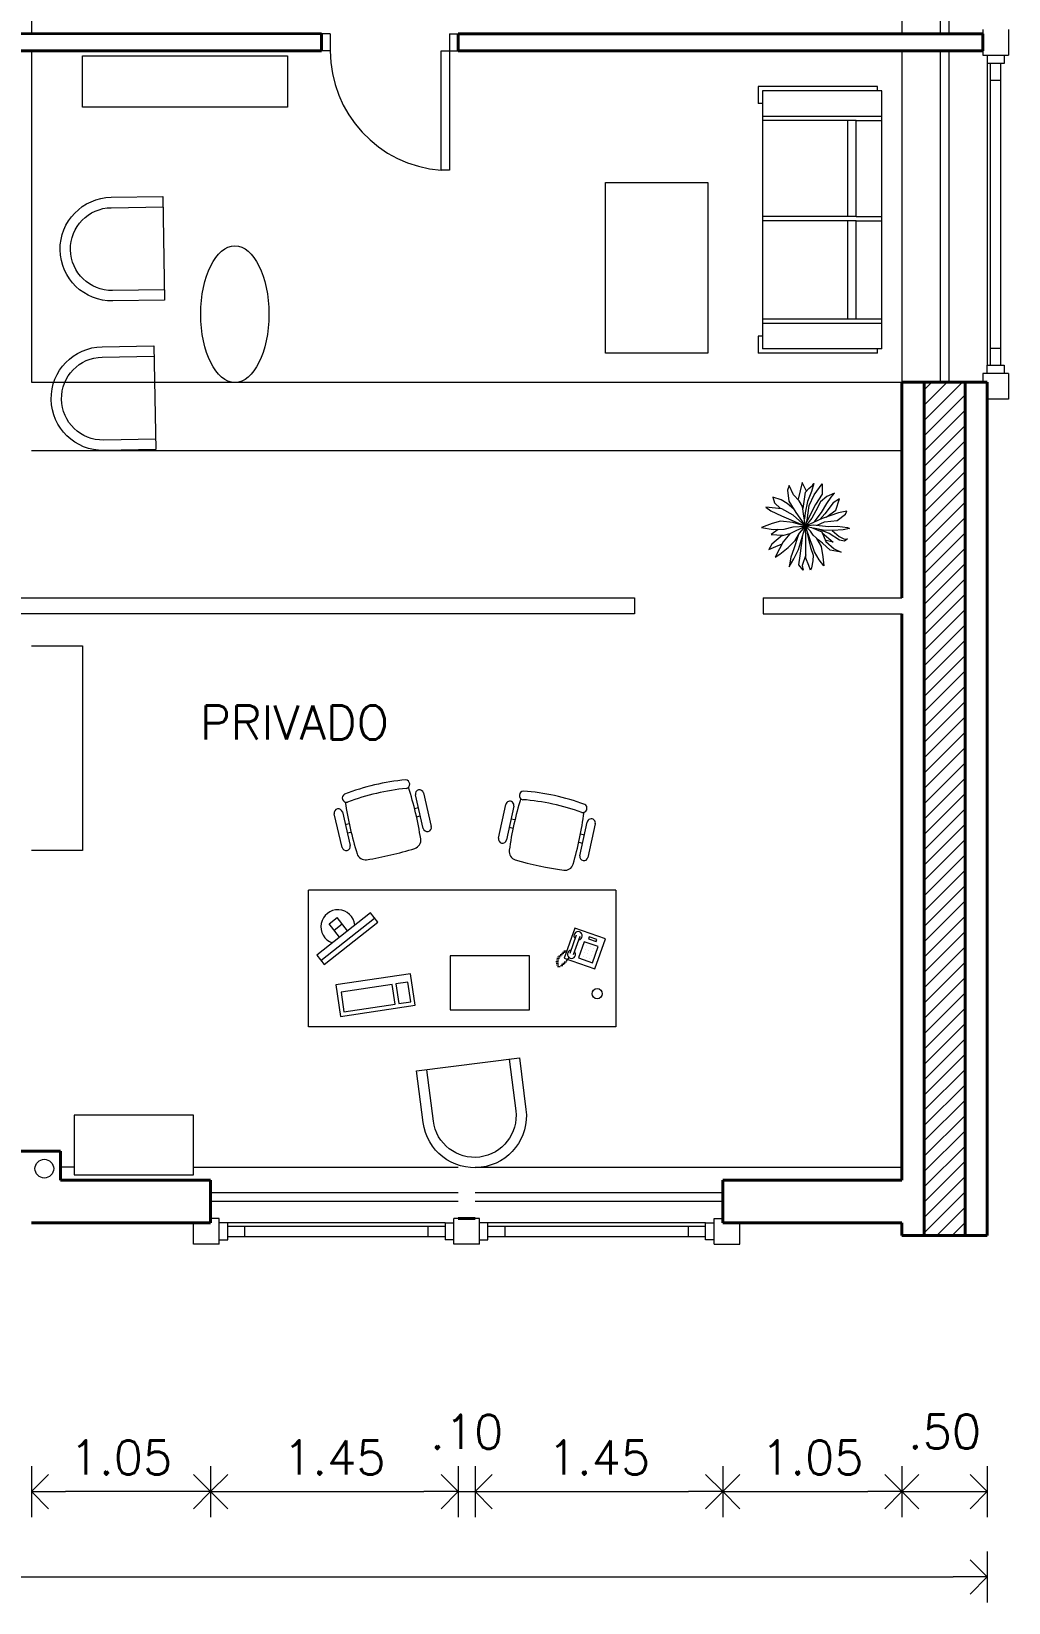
# Model space of a CAD drawing. Extents: x 1018 to 1366, y -109 to 186.
# Drawn here: x 1340.96 to 1346.69, y 111.71 to 120.91 of the extents above; entities that cross this region are included whole.
import ezdxf

# ---------------------------------------------------------------- set-up
doc = ezdxf.new("R2010")
doc.units = 0
doc.header["$LTSCALE"] = 0.5
doc.layers.get('0').update_dxf_attribs({"linetype": 'CONTINUOUS'})
doc.layers.get('Defpoints').update_dxf_attribs({"linetype": 'CONTINUOUS'})
for name, color, linetype, lineweight in [('Acotaciones', 9, 'CONTINUOUS', 9), ('Carpintería', 55, 'CONTINUOUS', 20), ('Detalles .05', 243, 'CONTINUOUS', 5), ('Detalles 01', 8, 'CONTINUOUS', 9), ('Equipamiento movil', 33, 'CONTINUOUS', 9), ('Muros corte', 7, 'CONTINUOUS', 40), ('Punta 02', 11, 'CONTINUOUS', 20), ('Tratamiento pisos', 251, 'CONTINUOUS', 9), ('Vidrios', 147, 'CONTINUOUS', 13)]:
    doc.layers.add(name, color=color, linetype=linetype, lineweight=lineweight)
doc.styles.add('Texto 2 mm', font='simplex.shx', dxfattribs={"height": 0.2})
doc.dimstyles.new('Primera línea', dxfattribs={"dimscale": 0, "dimtxt": 0.2, "dimasz": 0.2, "dimexe": 0.15, "dimexo": 0, "dimgap": 0.1, "dimtad": 1, "dimzin": 4, "dimdsep": 46, "dimtxsty": 'Texto 2 mm', "dimblk": 'OPEN90', "dimcen": 2.5, "dimclrd": 256, "dimclre": 256, "dimclrt": 256, "dimadec": 0, "dimazin": 0, "dimtfac": 1, "dimtmove": 2, "dimatfit": 3, "dimldrblk": 'OPEN90', "dimfxl": 1, "dimtolj": 1, "dimtzin": 0, "dimlwd": -1, "dimlwe": -1, "dimarcsym": 0})
doc.dimstyles.new('Segunda línea', dxfattribs={"dimscale": 0, "dimtxt": 0.2, "dimasz": 0.2, "dimexe": 0.15, "dimexo": 0.5, "dimgap": 0.1, "dimtad": 1, "dimzin": 4, "dimdsep": 46, "dimtxsty": 'Texto 2 mm', "dimblk": 'OPEN90', "dimcen": 2.5, "dimclrd": 256, "dimclre": 256, "dimclrt": 256, "dimadec": 0, "dimazin": 0, "dimtfac": 1, "dimtmove": 2, "dimatfit": 3, "dimldrblk": 'OPEN90', "dimfxl": 1, "dimtolj": 1, "dimtzin": 0, "dimlwd": -1, "dimlwe": -1, "dimarcsym": 0})

# ---------------------------------------------------------------- blocks, each defined once
blk = doc.blocks.new('_Open90')
at = {"color": 0, "linetype": 'ByBlock', "lineweight": -2}
for p, q in [((-0.5, 0.5), (0, 0)), ((0, 0), (-1, 0)), ((0, 0), (-0.5, -0.5))]:
    blk.add_line(p, q, dxfattribs=at)
blk = doc.blocks.new('*D261')
at = {"layer": 'Acotaciones', "transparency": 16777216}
for p, q in [((1342.013, 112.5065), (1342.013, 112.2065)), ((1343.463, 112.5065), (1343.463, 112.2065)), ((1342.213, 112.3565), (1343.263, 112.3565))]:
    blk.add_line(p, q, dxfattribs=at)
at = {"layer": 'Defpoints', "color": 0, "transparency": 16777216}
for p in [(1342.013, 112.5065), (1343.463, 112.5065), (1343.463, 112.3565)]:
    blk.add_point(p, dxfattribs=at)
at = {"layer": 'Acotaciones', "transparency": 16777216, "xscale": 0.2, "yscale": 0.2, "zscale": 0.2, "rotation": 180}
blk.add_blockref('_Open90', (1342.013, 112.3565), dxfattribs=at)
at = {"layer": 'Acotaciones', "transparency": 16777216, "xscale": 0.2, "yscale": 0.2, "zscale": 0.2}
blk.add_blockref('_Open90', (1343.463, 112.3565), dxfattribs=at)
at = {"layer": 'Acotaciones', "transparency": 16777216, "insert": (1342.738, 112.5565), "char_height": 0.2, "attachment_point": 5, "style": 'Texto 2 mm'}
blk.add_mtext('\\A1;1.45', dxfattribs=at)
blk = doc.blocks.new('*D262')
at = {"layer": 'Acotaciones', "transparency": 16777216}
for p, q in [((1343.563, 112.5065), (1343.563, 112.2065)), ((1345.013, 112.5065), (1345.013, 112.2065)), ((1343.763, 112.3565), (1344.813, 112.3565))]:
    blk.add_line(p, q, dxfattribs=at)
at = {"layer": 'Defpoints', "color": 0, "transparency": 16777216}
for p in [(1343.563, 112.5065), (1345.013, 112.5065), (1345.013, 112.3565)]:
    blk.add_point(p, dxfattribs=at)
at = {"layer": 'Acotaciones', "transparency": 16777216, "xscale": 0.2, "yscale": 0.2, "zscale": 0.2, "rotation": 180}
blk.add_blockref('_Open90', (1343.563, 112.3565), dxfattribs=at)
at = {"layer": 'Acotaciones', "transparency": 16777216, "xscale": 0.2, "yscale": 0.2, "zscale": 0.2}
blk.add_blockref('_Open90', (1345.013, 112.3565), dxfattribs=at)
at = {"layer": 'Acotaciones', "transparency": 16777216, "insert": (1344.288, 112.5565), "char_height": 0.2, "attachment_point": 5, "style": 'Texto 2 mm'}
blk.add_mtext('\\A1;1.45', dxfattribs=at)
blk = doc.blocks.new('*D263')
at = {"layer": 'Acotaciones', "transparency": 16777216}
for p, q in [((1345.013, 112.5065), (1345.013, 112.2065)), ((1346.063, 112.5065), (1346.063, 112.2065)), ((1345.213, 112.3565), (1345.863, 112.3565))]:
    blk.add_line(p, q, dxfattribs=at)
at = {"layer": 'Defpoints', "color": 0, "transparency": 16777216}
for p in [(1345.013, 112.5065), (1346.063, 112.5065), (1346.063, 112.3565)]:
    blk.add_point(p, dxfattribs=at)
at = {"layer": 'Acotaciones', "transparency": 16777216, "xscale": 0.2, "yscale": 0.2, "zscale": 0.2, "rotation": 180}
blk.add_blockref('_Open90', (1345.013, 112.3565), dxfattribs=at)
at = {"layer": 'Acotaciones', "transparency": 16777216, "xscale": 0.2, "yscale": 0.2, "zscale": 0.2}
blk.add_blockref('_Open90', (1346.063, 112.3565), dxfattribs=at)
at = {"layer": 'Acotaciones', "transparency": 16777216, "insert": (1345.538, 112.5565), "char_height": 0.2, "attachment_point": 5, "style": 'Texto 2 mm'}
blk.add_mtext('\\A1;1.05', dxfattribs=at)
blk = doc.blocks.new('*D264')
at = {"layer": 'Acotaciones', "transparency": 16777216}
for p, q in [((1318.363, 112.0065), (1318.363, 111.7065)), ((1346.563, 112.0065), (1346.563, 111.7065)), ((1318.563, 111.8565), (1346.363, 111.8565))]:
    blk.add_line(p, q, dxfattribs=at)
at = {"layer": 'Defpoints', "color": 0, "transparency": 16777216}
for p in [(1318.363, 112.5065), (1346.563, 112.5065), (1346.563, 111.8565)]:
    blk.add_point(p, dxfattribs=at)
at = {"layer": 'Acotaciones', "transparency": 16777216, "xscale": 0.2, "yscale": 0.2, "zscale": 0.2, "rotation": 180}
blk.add_blockref('_Open90', (1318.363, 111.8565), dxfattribs=at)
at = {"layer": 'Acotaciones', "transparency": 16777216, "xscale": 0.2, "yscale": 0.2, "zscale": 0.2}
blk.add_blockref('_Open90', (1346.563, 111.8565), dxfattribs=at)
at = {"layer": 'Acotaciones', "transparency": 16777216, "insert": (1332.463, 112.0565), "char_height": 0.2, "attachment_point": 5, "style": 'Texto 2 mm'}
blk.add_mtext('\\A1;28.20', dxfattribs=at)
blk = doc.blocks.new('*D266')
at = {"layer": 'Acotaciones', "transparency": 16777216}
for p, q in [((1340.963, 112.5065), (1340.963, 112.2065)), ((1342.013, 112.5065), (1342.013, 112.2065)), ((1341.813, 112.3565), (1341.163, 112.3565))]:
    blk.add_line(p, q, dxfattribs=at)
at = {"layer": 'Defpoints', "color": 0, "transparency": 16777216}
for p in [(1340.963, 112.5065), (1342.013, 112.5065), (1340.963, 112.3565)]:
    blk.add_point(p, dxfattribs=at)
at = {"layer": 'Acotaciones', "transparency": 16777216, "xscale": 0.2, "yscale": 0.2, "zscale": 0.2, "rotation": 180}
blk.add_blockref('_Open90', (1340.963, 112.3565), dxfattribs=at)
at = {"layer": 'Acotaciones', "transparency": 16777216, "xscale": 0.2, "yscale": 0.2, "zscale": 0.2}
blk.add_blockref('_Open90', (1342.013, 112.3565), dxfattribs=at)
at = {"layer": 'Acotaciones', "transparency": 16777216, "insert": (1341.488, 112.5565), "char_height": 0.2, "attachment_point": 5, "style": 'Texto 2 mm'}
blk.add_mtext('\\A1;1.05', dxfattribs=at)
blk = doc.blocks.new('Silla 2')
for p, q in [((15, 15), (0, 15)), ((0, 15), (0, -15)), ((15, 12), (0, 12)), ((0, -12), (15, -12)), ((0, -15), (15, -15))]:
    blk.add_line(p, q)
for radius in [15, 12]:
    blk.add_arc((15, 0), radius, 270, 90)
blk = doc.blocks.new('Treei')
for p, q in [((-2.15, 4.1), (-3.71, 4.62)), ((-3.71, 4.62), (-3.16, 3.73)), ((-1.6, 5.41), (-2.01, 5.58)), ((-2.01, 5.58), (-1.8, 4.47)), ((-1.8, 4.47), (-1.02, 2.25)), ((-0.75, 4.27), (-1.6, 5.41)), ((0.01, 4.32), (0.22, 5.68)), ((0.06, 3.09), (0.01, 4.32)), ((0.22, 5.68), (0.34, 5.97)), ((0.34, 5.97), (0.52, 5.11)), ((0.52, 5.11), (0.61, 3.71)), ((0.61, 3.58), (1.42, 4.57)), ((1.92, 4.62), (1.05, 3.19)), ((1.42, 4.57), (1.81, 5.28)), ((1.81, 5.28), (1.78, 5.7)), ((1.78, 5.7), (2.06, 5.28)), ((2.06, 5.28), (1.92, 4.62)), ((3.12, 3.85), (3.58, 4.84)), ((3.58, 4.84), (3.3, 3.31)), ((-5.76, 2.23), (-4.31, 2.25)), ((-4.26, 1.14), (-5.76, 2.23)), ((-3.94, 3.46), (-4.45, 3.93)), ((-4.45, 3.93), (-4.03, 2.89)), ((-4.31, 2.25), (-2.93, 1.32)), ((-4.03, 2.89), (-3.28, 2.03)), ((-3.05, 2.89), (-3.94, 3.46)), ((-3.16, 3.73), (-1.67, 2.62)), ((-1.83, 2.15), (-3.05, 2.89)), ((-1.21, 2.79), (-2.15, 4.1)), ((-0.51, 1.14), (-1.83, 2.15)), ((-1.67, 2.62), (-0.88, 1.91)), ((-1.02, 2.25), (0.03, -0.03)), ((-0.56, 2.57), (-0.75, 4.27)), ((-0.11, 1.56), (-0.56, 2.57)), ((-0.17, 1), (0.06, 3.09)), ((0.2, 0.77), (0.8, 2.18)), ((0.57, 2.38), (0.31, 1.05)), ((1.05, 3.19), (0.44, 1.74)), ((0.61, 3.71), (0.57, 2.38)), ((0.8, 2.18), (2.11, 2.72)), ((0.96, 2.25), (2.2, 3.73)), ((2.2, 3.73), (1.92, 2.62)), ((2.36, 2.28), (1.99, 1.81)), ((2.11, 2.72), (3.12, 3.85)), ((3.3, 3.31), (2.36, 2.28)), ((2.82, 2.08), (4.22, 2.33)), ((4.22, 2.33), (5.46, 2.47)), ((5.46, 2.47), (4.64, 1.81)), ((-4.76, 0.09), (-5.92, -0.48)), ((-5.51, 0.92), (-5.8, 1.09)), ((-5.8, 1.09), (-4.68, 0.77)), ((-5.12, 0.4), (-5.51, 0.92)), ((-4.61, -0.04), (-5.12, 0.4)), ((-4.68, 0.77), (-3.34, 0.26)), ((-2.77, 0.45), (-4.26, 1.14)), ((-3.34, 0.26), (-1.78, -0.09)), ((-3.28, 2.03), (-2.08, 1.39)), ((-2.93, 1.32), (-0.51, 0.11)), ((-0.77, 0.18), (-2.77, 0.45)), ((-2.08, 1.39), (-1.04, 0.82)), ((-1.04, 0.82), (0.03, -0.03)), ((0.03, -0.03), (-0.77, 0.18)), ((0.03, -0.03), (-0.17, 1)), ((0.03, -0.03), (0.2, 0.77)), ((2.04, 0.65), (0.03, -0.03)), ((0.7, 0.63), (0.03, -0.03)), ((0.03, -0.03), (2.96, 0.63)), ((1.85, 0.03), (0.03, -0.03)), ((1.28, 1.02), (0.7, 0.63)), ((1.99, 1.81), (1.28, 1.02)), ((1.69, 1.48), (2.82, 2.08)), ((3.28, 0.01), (1.85, 0.03)), ((2.73, 0.9), (2.04, 0.65)), ((3.51, 1.17), (2.73, 0.9)), ((2.96, 0.63), (3.97, 1)), ((4.41, -0.01), (3.28, 0.01)), ((4.64, 1.81), (3.51, 1.17)), ((3.97, 1), (4.77, 0.95)), ((5.39, 0.4), (4.41, -0.01)), ((4.77, 0.95), (5.72, 0.8)), ((6.02, 0.65), (5.39, 0.4)), ((5.72, 0.8), (6.02, 0.65)), ((-5.92, -0.48), (-3.64, -1.03)), ((-4.26, -1.67), (-5.51, -2.28)), ((-2.36, -0.36), (-4.61, -0.04)), ((-3.44, -0.9), (-4.26, -1.67)), ((-2.65, -0.43), (-3.44, -0.9)), ((-3.37, -2.31), (-1.83, -1.37)), ((-2.28, -1.64), (-3.05, -2.53)), ((-1.34, -0.24), (-2.65, -0.43)), ((-1.46, -1.72), (-2.33, -3.24)), ((-1.83, -1.37), (0.03, -0.03)), ((-1.78, -0.09), (-0.95, -0.18)), ((0.03, -0.03), (-1.46, -1.72)), ((-1.39, -3.32), (0.03, -0.03)), ((0.03, -0.03), (-1.34, -0.24)), ((-0.47, -1.76), (-0.63, -3.46)), ((0.03, -0.03), (-0.47, -1.76)), ((0.11, -1.72), (0.03, -0.03)), ((0.03, -0.03), (1.07, -2.16)), ((1, -0.83), (0.03, -0.03)), ((3.21, -0.98), (0.03, -0.03)), ((0.45, -2.92), (0.11, -1.72)), ((1.97, -1.44), (1, -0.83)), ((1.3, -3.19), (1.03, -2.11)), ((4.06, -0.75), (1.24, -0.39)), ((1.31, -1.02), (3.1, -1.64)), ((2.93, -2.41), (1.97, -1.44)), ((3.1, -1.64), (4.24, -2.04)), ((4.47, -1.62), (3.21, -0.98)), ((3.92, 0), (5.37, -0.51)), ((5.3, -0.93), (4.06, -0.75)), ((4.24, -2.04), (5.56, -2.28)), ((5.56, -2.28), (4.47, -1.62)), ((6.02, -0.34), (5.3, -0.93)), ((5.37, -0.51), (6.02, -0.34)), ((-5.51, -2.28), (-4.86, -2.48)), ((-4.86, -2.48), (-3.37, -2.31)), ((-3.55, -3.37), (-3.92, -4.48)), ((-3.92, -4.48), (-3.16, -4.25)), ((-3.05, -2.53), (-3.55, -3.37)), ((-3.16, -4.25), (-2.38, -3.46)), ((-2.33, -3.24), (-2.56, -5.44)), ((-2.06, -4.77), (-1.39, -3.32)), ((-0.63, -3.46), (-0.35, -4.6)), ((0.5, -4.43), (0.45, -2.92)), ((0.5, -3.74), (1.19, -4.72)), ((1.07, -2.16), (2.15, -3.07)), ((1.19, -4.72), (1.28, -3.19)), ((1.28, -3.19), (2.47, -4.62)), ((2.15, -3.07), (3.12, -3.59)), ((2.93, -4.4), (2.43, -3.22)), ((3.85, -3.54), (2.93, -2.41)), ((3.12, -3.59), (4.27, -4.18)), ((4.27, -4.18), (3.85, -3.54)), ((-2.56, -5.44), (-2.06, -4.77)), ((-0.35, -4.6), (0.2, -6.03)), ((0.2, -6.03), (0.5, -4.43)), ((2.47, -4.62), (3.23, -5.02)), ((3.23, -5.02), (2.93, -4.4))]:
    blk.add_line(p, q)
blk = doc.blocks.new('TELEFONO')
at = {"layer": 'Detalles .05'}
for p, q in [((0.139, 0.134), (-0.098, 0.134)), ((-0.098, 0.134), (-0.098, -0.099)), ((0.139, -0.099), (0.139, 0.134)), ((-0.071, 0.089), (-0.071, -0.055)), ((-0.043, 0.089), (-0.043, -0.055)), ((0.108, 0.063), (0, 0.063)), ((0, 0.063), (0, -0.063)), ((0.081, 0.108), (0.023, 0.108)), ((0.023, 0.108), (0.023, 0.094)), ((0.023, 0.094), (0.081, 0.094)), ((0.027, 0.041), (0.027, 0.041)), ((0.027, 0.014), (0.027, 0.014)), ((0.054, 0.041), (0.054, 0.041)), ((0.054, 0.014), (0.054, 0.014)), ((0.081, 0.094), (0.081, 0.108)), ((0.081, 0.041), (0.081, 0.041)), ((0.081, 0.014), (0.081, 0.014)), ((0.108, -0.063), (0.108, 0.063)), ((-0.129, -0.104), (-0.147, -0.11)), ((-0.124, -0.093), (-0.141, -0.098)), ((-0.118, -0.081), (-0.135, -0.087)), ((-0.112, -0.07), (-0.129, -0.075)), ((-0.106, -0.058), (-0.124, -0.064)), ((-0.101, -0.047), (-0.118, -0.052)), ((-0.098, -0.099), (0.139, -0.099)), ((-0.067, -0.083), (-0.078, -0.116)), ((0, -0.063), (0.108, -0.063)), ((0.027, -0.013), (0.027, -0.013)), ((0.027, -0.04), (0.027, -0.04)), ((0.054, -0.013), (0.054, -0.013)), ((0.054, -0.04), (0.054, -0.04)), ((0.081, -0.013), (0.081, -0.013)), ((0.081, -0.04), (0.081, -0.04)), ((-0.129, -0.116), (-0.147, -0.121)), ((-0.129, -0.127), (-0.147, -0.133)), ((-0.129, -0.139), (-0.147, -0.145)), ((-0.124, -0.15), (-0.141, -0.156)), ((-0.118, -0.162), (-0.135, -0.168)), ((-0.104, -0.17), (-0.122, -0.176)), ((-0.089, -0.156), (-0.106, -0.162)), ((-0.083, -0.145), (-0.101, -0.15)), ((-0.078, -0.133), (-0.095, -0.139)), ((-0.072, -0.121), (-0.089, -0.127))]:
    blk.add_line(p, q, dxfattribs=at)
for centre, start, end in [((-0.057, 0.089), 298.4915, 241.5085), ((-0.057, -0.055), 118.4915, 61.5085)]:
    blk.add_arc(centre, 0.0302, start, end, dxfattribs=at)
blk = doc.blocks.new('RECTANG')
for p, q in [((1, 1), (0, 1)), ((0, 1), (0, 0)), ((1, 0), (1, 1)), ((0, 0), (1, 0))]:
    blk.add_line(p, q)
blk = doc.blocks.new('KEYBOARD', base_point=(60, 294))
for p, xscale, yscale, zscale in [((60, 294), 19, 8, 19), ((61, 295), 13, 5, 13), ((75, 295), 3, 5, 3)]:
    blk.add_blockref('RECTANG', p, dxfattribs=dict(xscale=xscale, yscale=yscale, zscale=zscale))
blk = doc.blocks.new('Silla 1')
at = {"layer": 'Equipamiento movil'}
for p, q in [((-0.1131, 0.2664), (0.0295, 0.409)), ((0.0638, 0.3747), (-0.0788, 0.2321)), ((-0.0254, 0.2855), (-0.0091, 0.2693)), ((0.0104, 0.3213), (0.0268, 0.3048)), ((0.2321, -0.0788), (0.3747, 0.0638)), ((0.409, 0.0295), (0.2664, -0.1131)), ((0.3048, 0.0268), (0.3213, 0.0104)), ((0.2693, -0.0091), (0.2855, -0.0254))]:
    blk.add_line(p, q, dxfattribs=at)
for centre, radius, start, end in [((1.4058, -1.1273), 1.9881, 130.22446, 139.18175), ((0.0467, 0.3919), 0.0242, 315, 135), ((0.1468, 0.3964), 0.0255, 61.36309, 224.37493), ((-0.654, -0.654), 1.2956, 37.15841, 52.84159), ((-0.6508, -0.6508), 1.3416, 37.13099, 52.86901), ((-0.0959, 0.2492), 0.0242, 135, 315), ((-0.0605, 0.1393), 0.0505, 139.18175, 220.81825), ((1.4058, 1.4058), 1.9881, 220.81825, 229.18175), ((-1.1273, 1.4058), 1.9881, 310.81825, 319.77554), ((0.3964, 0.1468), 0.0255, 225.62507, 28.63691), ((0.3919, 0.0467), 0.0242, 315, 135), ((0.2492, -0.0959), 0.0242, 135, 315), ((0.1393, -0.0605), 0.0505, 229.18175, 310.81825)]:
    blk.add_arc(centre, radius, start, end, dxfattribs=at)

msp = doc.modelspace()

# ---------------------------------------------------------------- hatches: boundary and pattern name
at = {"layer": 'Detalles 01'}
h = msp.add_hatch(dxfattribs=at)
h.set_pattern_fill('ANSI31,_O', color=256, scale=0.02)
h.set_pattern_definition([(45, (103.717373, 1.651345), (-0.0449012806, 0.0449012806), [])])
h.paths.add_polyline_path([(1346.433, 118.8565), (1346.193, 118.8565), (1346.193, 113.8565), (1346.433, 113.8565)])

# ---------------------------------------------------------------- linework, layer by layer
at = {"layer": 'Acotaciones'}
for p, q in [((1346.063, 112.5065), (1346.063, 112.2065)), ((1346.563, 112.5065), (1346.563, 112.2065)), ((1346.063, 112.3565), (1346.163, 112.4565)), ((1346.563, 112.3565), (1346.463, 112.4565)), ((1343.463, 112.3565), (1343.563, 112.3565)), ((1346.063, 112.3565), (1346.563, 112.3565)), ((1346.163, 112.2565), (1346.063, 112.3565)), ((1346.463, 112.2565), (1346.563, 112.3565))]:
    msp.add_line(p, q, dxfattribs=at)
at = {"layer": 'Carpintería'}
for p, q in [((1342.713, 120.8981), (1342.663, 120.8981)), ((1342.713, 120.8981), (1342.713, 120.7981)), ((1343.413, 120.8981), (1343.413, 120.7981)), ((1343.413, 120.8981), (1343.463, 120.8981)), ((1346.538, 120.9231), (1346.538, 120.8981)), ((1346.688, 120.9231), (1346.688, 120.7731)), ((1342.713, 120.7981), (1342.663, 120.7981)), ((1343.363, 120.0981), (1343.363, 120.7981)), ((1343.363, 120.7981), (1343.413, 120.7981)), ((1343.413, 120.7981), (1343.463, 120.7981)), ((1343.413, 120.7981), (1343.413, 120.0981)), ((1346.538, 120.7981), (1346.538, 120.7731)), ((1346.538, 120.7731), (1346.688, 120.7731)), ((1346.563, 120.7731), (1346.563, 120.7231)), ((1346.663, 120.7731), (1346.663, 120.7231)), ((1346.663, 120.7231), (1346.563, 120.7231)), ((1346.583, 118.9565), (1346.583, 120.7231)), ((1346.643, 118.9565), (1346.643, 120.7231)), ((1346.643, 120.6231), (1346.583, 120.6231)), ((1343.413, 120.0981), (1343.363, 120.0981)), ((1346.583, 119.0565), (1346.643, 119.0565)), ((1346.563, 118.9065), (1346.563, 118.9565)), ((1346.563, 118.9565), (1346.663, 118.9565)), ((1346.663, 118.9565), (1346.663, 118.9065)), ((1346.688, 118.9065), (1346.538, 118.9065)), ((1346.538, 118.9065), (1346.538, 118.8565)), ((1346.688, 118.9065), (1346.688, 118.7565)), ((1346.688, 118.7565), (1346.563, 118.7565)), ((1342.063, 113.9565), (1342.013, 113.9565)), ((1342.063, 113.8065), (1342.063, 113.9565)), ((1343.438, 113.8065), (1343.438, 113.9565)), ((1343.463, 113.9565), (1343.438, 113.9565)), ((1343.588, 113.9565), (1343.563, 113.9565)), ((1343.588, 113.8065), (1343.588, 113.9565)), ((1344.963, 113.8065), (1344.963, 113.9565)), ((1344.963, 113.9565), (1345.013, 113.9565)), ((1341.913, 113.8065), (1341.913, 113.9315)), ((1342.113, 113.9315), (1342.063, 113.9315)), ((1342.113, 113.8315), (1342.113, 113.9315)), ((1342.113, 113.9115), (1343.388, 113.9115)), ((1342.213, 113.8515), (1342.213, 113.9115)), ((1343.288, 113.8515), (1343.288, 113.9115)), ((1343.388, 113.9315), (1343.388, 113.8315)), ((1343.388, 113.9315), (1343.438, 113.9315)), ((1343.638, 113.9315), (1343.588, 113.9315)), ((1343.638, 113.8315), (1343.638, 113.9315)), ((1343.638, 113.9115), (1344.913, 113.9115)), ((1343.738, 113.8515), (1343.738, 113.9115)), ((1344.813, 113.8515), (1344.813, 113.9115)), ((1344.913, 113.8315), (1344.913, 113.9315)), ((1344.913, 113.9315), (1344.963, 113.9315)), ((1345.113, 113.8065), (1345.113, 113.9315)), ((1342.063, 113.8065), (1341.913, 113.8065)), ((1342.063, 113.8315), (1342.113, 113.8315)), ((1342.113, 113.8515), (1343.388, 113.8515)), ((1343.438, 113.8315), (1343.388, 113.8315)), ((1343.588, 113.8065), (1343.438, 113.8065)), ((1343.588, 113.8315), (1343.638, 113.8315)), ((1343.638, 113.8515), (1344.913, 113.8515)), ((1344.963, 113.8315), (1344.913, 113.8315)), ((1344.963, 113.8065), (1345.113, 113.8065))]:
    msp.add_line(p, q, dxfattribs=at)
at = {"layer": 'Detalles 01'}
for p, q in [((1346.288, 122.8148), (1346.288, 120.8981)), ((1346.338, 122.8148), (1346.338, 120.8981)), ((1346.288, 120.7981), (1346.288, 118.8565)), ((1346.338, 120.7981), (1346.338, 118.8565)), ((1346.563, 120.7231), (1346.563, 118.9565)), ((1343.463, 114.1065), (1342.013, 114.1065)), ((1343.463, 114.0565), (1342.013, 114.0565)), ((1345.013, 114.1065), (1343.563, 114.1065)), ((1345.013, 114.0565), (1343.563, 114.0565)), ((1343.388, 113.9315), (1342.113, 113.9315)), ((1344.913, 113.9315), (1343.638, 113.9315))]:
    msp.add_line(p, q, dxfattribs=at)
msp.add_circle((1341.0386, 114.2486), 0.055, dxfattribs=at)
msp.add_arc((1343.4165, 120.7996), 0.7035, 180.11712, 265.64068, dxfattribs=at)
at = {"layer": 'Equipamiento movil'}
for p, q in [((1341.263, 120.7681), (1342.463, 120.7681)), ((1341.263, 120.4681), (1341.263, 120.7681)), ((1342.463, 120.7681), (1342.463, 120.4681)), ((1342.463, 120.4681), (1341.263, 120.4681)), ((1344.3267, 119.026), (1344.3267, 120.026)), ((1344.3267, 120.026), (1344.9267, 120.026)), ((1344.9267, 120.026), (1344.9267, 119.026)), ((1344.9267, 119.026), (1344.3267, 119.026)), ((1340.963, 117.3118), (1341.263, 117.3118)), ((1341.263, 117.3118), (1341.263, 116.1118)), ((1341.263, 116.1118), (1340.963, 116.1118)), ((1342.5866, 115.0801), (1342.5866, 115.8801)), ((1344.3866, 115.8801), (1342.5866, 115.8801)), ((1344.3866, 115.8801), (1344.3866, 115.0801)), ((1342.949, 115.7473), (1342.6347, 115.5)), ((1342.6594, 115.4686), (1342.9738, 115.7159)), ((1342.7076, 115.6823), (1342.7547, 115.7194)), ((1342.8154, 115.6422), (1342.7547, 115.7194)), ((1342.9923, 115.6923), (1342.949, 115.7473)), ((1342.678, 115.445), (1342.9923, 115.6923)), ((1342.7683, 115.6051), (1342.7076, 115.6823)), ((1342.7845, 115.6815), (1342.7374, 115.6444)), ((1342.6347, 115.5), (1342.678, 115.445)), ((1343.4162, 115.4954), (1343.4162, 115.1791)), ((1343.8821, 115.4954), (1343.4162, 115.4954)), ((1343.8821, 115.1791), (1343.8821, 115.4954)), ((1343.4162, 115.1791), (1343.8821, 115.1791)), ((1344.3866, 115.0801), (1342.5866, 115.0801)), ((1341.913, 114.5615), (1341.213, 114.5615)), ((1341.213, 114.5615), (1341.213, 114.2115)), ((1341.913, 114.2115), (1341.913, 114.5615)), ((1341.213, 114.2115), (1341.913, 114.2115))]:
    msp.add_line(p, q, dxfattribs=at)
at = {"layer": 'Equipamiento movil', "ltscale": 0.009}
for p, q in [((1345.9209, 120.5885), (1345.2209, 120.5885)), ((1345.2209, 120.5885), (1345.2209, 120.4885)), ((1345.9209, 120.5635), (1345.9209, 120.5885)), ((1345.9459, 120.5635), (1345.2459, 120.5635)), ((1345.2459, 120.5635), (1345.2459, 120.4135)), ((1345.9459, 119.051), (1345.9459, 120.5635)), ((1345.2459, 120.4885), (1345.2209, 120.4885)), ((1345.2459, 120.4135), (1345.2459, 119.051)), ((1345.9459, 120.4135), (1345.2459, 120.4135)), ((1345.7959, 120.3885), (1345.2459, 120.3885)), ((1345.7459, 119.826), (1345.7459, 120.3885)), ((1345.7959, 119.826), (1345.7959, 120.3885)), ((1345.7959, 120.3885), (1345.9459, 120.3885)), ((1345.7959, 119.826), (1345.2459, 119.826)), ((1345.7959, 119.826), (1345.2459, 119.826)), ((1345.7959, 119.801), (1345.2459, 119.801)), ((1345.7459, 119.226), (1345.7459, 119.801)), ((1345.7959, 119.826), (1345.9459, 119.826)), ((1345.7959, 119.801), (1345.9459, 119.801)), ((1345.7959, 119.226), (1345.7959, 119.801)), ((1345.9459, 119.226), (1345.2459, 119.226)), ((1345.2209, 119.126), (1345.2209, 119.026)), ((1345.2459, 119.126), (1345.2209, 119.126)), ((1345.9459, 119.201), (1345.2459, 119.201)), ((1345.2459, 119.201), (1345.2459, 119.051)), ((1345.9209, 119.026), (1345.2209, 119.026)), ((1345.9459, 119.051), (1345.2459, 119.051)), ((1345.9209, 119.026), (1345.9209, 119.051))]:
    msp.add_line(p, q, dxfattribs=at)
at = {"layer": 'Equipamiento movil'}
msp.add_circle((1344.2778, 115.2738), 0.03, dxfattribs=at)
msp.add_arc((1342.759, 115.6655), 0.1, 6.08042, 250.30836, dxfattribs=at)
msp.add_ellipse((1342.1549, 119.2546), major_axis=(0, 0.4), ratio=0.5, dxfattribs=at)
at = {"layer": 'Muros corte'}
for p, q in [((1342.663, 120.8981), (1338.0159, 120.8994)), ((1342.663, 120.7981), (1342.663, 120.8981)), ((1343.463, 120.8981), (1343.563, 120.8981)), ((1343.463, 120.7981), (1343.463, 120.8981)), ((1346.538, 120.8981), (1343.563, 120.8981)), ((1346.538, 120.8981), (1346.538, 120.7981)), ((1342.663, 120.7981), (1337.9159, 120.7981)), ((1346.538, 120.7981), (1343.463, 120.7981)), ((1346.563, 118.8565), (1346.063, 118.8565)), ((1346.063, 117.592), (1346.063, 118.8565)), ((1346.193, 113.8565), (1346.193, 118.8565)), ((1346.433, 118.8565), (1346.433, 113.8565)), ((1346.563, 118.8565), (1346.563, 113.8565)), ((1346.063, 114.1815), (1346.063, 117.4998)), ((1341.133, 114.3515), (1340.813, 114.3515)), ((1341.133, 114.3515), (1341.133, 114.1815)), ((1342.013, 114.1815), (1341.133, 114.1815)), ((1342.013, 113.9315), (1342.013, 114.1815)), ((1346.063, 114.1815), (1345.013, 114.1815)), ((1345.013, 113.9315), (1345.013, 114.1815)), ((1343.563, 113.9565), (1343.463, 113.9565)), ((1342.013, 113.9315), (1340.963, 113.9315)), ((1346.063, 113.9315), (1345.013, 113.9315)), ((1346.063, 113.8565), (1346.063, 113.9315)), ((1346.563, 113.8565), (1346.063, 113.8565)), ((1346.388, 113.8565), (1346.238, 113.8565))]:
    msp.add_line(p, q, dxfattribs=at)
at = {"layer": 'Tratamiento pisos'}
for p, q in [((1340.963, 122.8148), (1340.963, 120.8981)), ((1346.063, 122.8148), (1346.063, 120.8981)), ((1340.963, 120.7981), (1340.963, 118.8565)), ((1346.063, 120.7981), (1346.063, 118.8565)), ((1340.963, 118.8565), (1341.1536, 118.8565)), ((1341.1536, 118.8565), (1343.463, 118.8565)), ((1343.463, 118.8565), (1346.063, 118.8565)), ((1340.963, 118.4565), (1341.0787, 118.4565)), ((1340.963, 118.4565), (1343.463, 118.4565)), ((1343.463, 118.4565), (1346.063, 118.4565)), ((1341.213, 114.2565), (1341.133, 114.2565)), ((1341.913, 114.2565), (1343.463, 114.2565)), ((1343.563, 114.2565), (1346.063, 114.2565))]:
    msp.add_line(p, q, dxfattribs=at)
at = {"layer": 'Vidrios', "color": 0}
for p, q in [((1340.813, 117.592), (1344.4961, 117.592)), ((1344.4961, 117.592), (1344.4961, 117.4998)), ((1345.251, 117.592), (1346.063, 117.592)), ((1345.251, 117.592), (1345.251, 117.4998)), ((1344.4961, 117.4998), (1340.813, 117.4998)), ((1345.251, 117.4998), (1346.063, 117.4998))]:
    msp.add_line(p, q, dxfattribs=at)

# ---------------------------------------------------------------- block references
at = {"layer": 'Detalles .05'}
for name, p, xscale, yscale, zscale, rotation in [('Treei', (1345.4997, 118.0141), 0.04298767200000001, 0.04298767200000001, 0.04298767200000001, 270), ('TELEFONO', (1344.1851, 115.5309), 0.8, 0.8, 0.8, 340.4753668543308)]:
    msp.add_blockref(name, p, dxfattribs=dict(at, xscale=xscale, yscale=yscale, zscale=zscale, rotation=rotation))
at = {"layer": 'Equipamiento movil'}
for name, p, xscale, yscale, zscale, rotation in [('Silla 2', (1341.7387, 119.6407), -0.02025, 0.02025, 0.02025, 0.9359015187788788), ('Silla 2', (1341.6861, 118.7651), -0.02025, 0.02025, 0.02025, 0.9359015187788788), ('KEYBOARD', (1342.7747, 115.141), 0.02326153846132684, 0.02326153846132684, 0.02326153846132684, 8.578034667057757), ('Silla 2', (1343.521, 114.8591), -0.02025, 0.02025, 0.02025, 97.21966330044431)]:
    msp.add_blockref(name, p, dxfattribs=dict(at, xscale=xscale, yscale=yscale, zscale=zscale, rotation=rotation))
for p, rotation in [((1343.0693, 116.0865), 58.14892968003404), ((1343.9386, 116.0225), 32.7859765046892)]:
    msp.add_blockref('Silla 1', p, dxfattribs=dict(at, rotation=rotation))

# ---------------------------------------------------------------- texts
at = {"layer": 'Acotaciones', "char_height": 0.2, "attachment_point": 5, "style": 'Texto 2 mm'}
for s, insert in [('\\A1;.10', (1343.513, 112.7065)), ('\\A1;.50', (1346.313, 112.7083))]:
    msp.add_mtext(s, dxfattribs=dict(at, insert=insert))
at = {"layer": 'Punta 02', "insert": (1341.9512, 116.9625), "char_height": 0.2, "width": 1.269429, "attachment_point": 1, "style": 'Texto 2 mm'}
msp.add_mtext('PRIVADO', dxfattribs=at)

# ---------------------------------------------------------------- dimensions: what is measured, and where the dimension line sits
at = {"layer": 'Acotaciones'}
for base, p1, p2, dimstyle, picture, middle in [((1340.963, 112.3565), (1342.013, 112.5065), (1340.963, 112.5065), 'Primera línea', '*D266', (1341.488, 112.5565)), ((1343.463, 112.3565), (1342.013, 112.5065), (1343.463, 112.5065), 'Primera línea', '*D261', (1342.738, 112.5565)), ((1345.013, 112.3565), (1343.563, 112.5065), (1345.013, 112.5065), 'Primera línea', '*D262', (1344.288, 112.5565)), ((1346.063, 112.3565), (1345.013, 112.5065), (1346.063, 112.5065), 'Primera línea', '*D263', (1345.538, 112.5565)), ((1346.563, 111.8565), (1318.363, 112.5065), (1346.563, 112.5065), 'Segunda línea', '*D264', (1332.463, 112.0565))]:
    dim = msp.add_linear_dim(base=base, p1=p1, p2=p2, dimstyle=dimstyle, override={"dimscale": 1}, dxfattribs=at)
    dim.commit()
    dim.dimension.update_dxf_attribs({"geometry": picture, "text_midpoint": middle})

doc.saveas('drawing.dxf')
